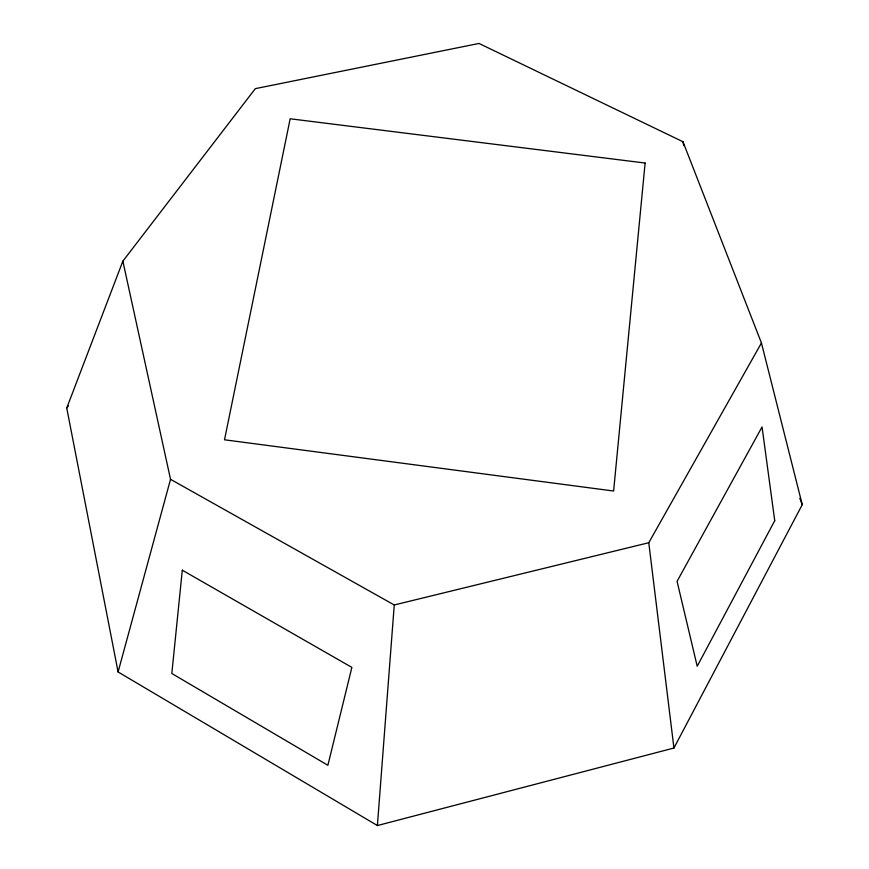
<?xml version="1.0" encoding="UTF-8"?>
<svg xmlns="http://www.w3.org/2000/svg" width="869" height="869" viewBox="0 0 869 869"><rect width="100%" height="100%" fill="white"/><g stroke="black" fill="none" stroke-linecap="round" stroke-linejoin="round"><path stroke-width="1.3" d="M377.396 825.55L394.254 604.976L170.53 479.308L122.866 261.145L255.323 88.649L479.004 43.45L682.969 141.734L761.44 342.973L802.261 504.672L673.931 748.024L377.396 825.55L118.097 671.965L66.739 408.028L122.866 261.145M118.097 671.965L170.53 479.308M673.931 748.024L648.774 542.723L761.44 342.973M66.739 408.028L68.369 405.866M394.254 604.976L648.774 542.723M799.828 498.35L802.261 504.672M682.969 141.734L683.838 145.688M645.113 163.035L613.623 491.018L224.506 439.79L290.17 118.781L645.113 163.035M182.294 570.194L171.823 673.497L327.885 765.285L351.869 667.403L182.294 570.194M774.735 520.694L697.21 666.251L677.07 581.339L762.048 426.94L774.735 520.694"/></g></svg>
